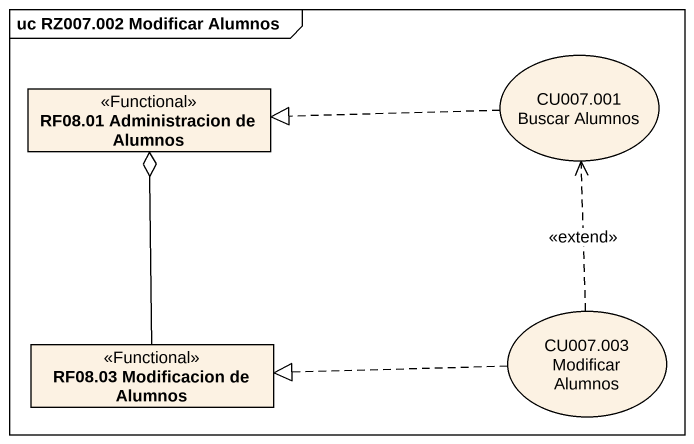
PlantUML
@startuml
mainframe uc RZ007.002 Modificar Alumnos
allowmixing
hide circle
hide empty members
usecase "CU007.001 Buscar Alumnos" as CU007_001_Buscar_Alumnos
class "RF08.01 Administracion de Alumnos" as RF08_01_Administracion_de <<Functional>>
usecase "CU007.003 Modificar Alumnos" as CU007_003_Modificar_Alumnos
class "RF08.03 Modificacion de Alumnos" as RF08_03_Modificacion_de <<Functional>>
CU007_001_Buscar_Alumnos .left.|> RF08_01_Administracion_de
CU007_003_Modificar_Alumnos .up.> CU007_001_Buscar_Alumnos : <<extend>>
CU007_003_Modificar_Alumnos .left.|> RF08_03_Modificacion_de
RF08_03_Modificacion_de -up-o RF08_01_Administracion_de
@enduml
